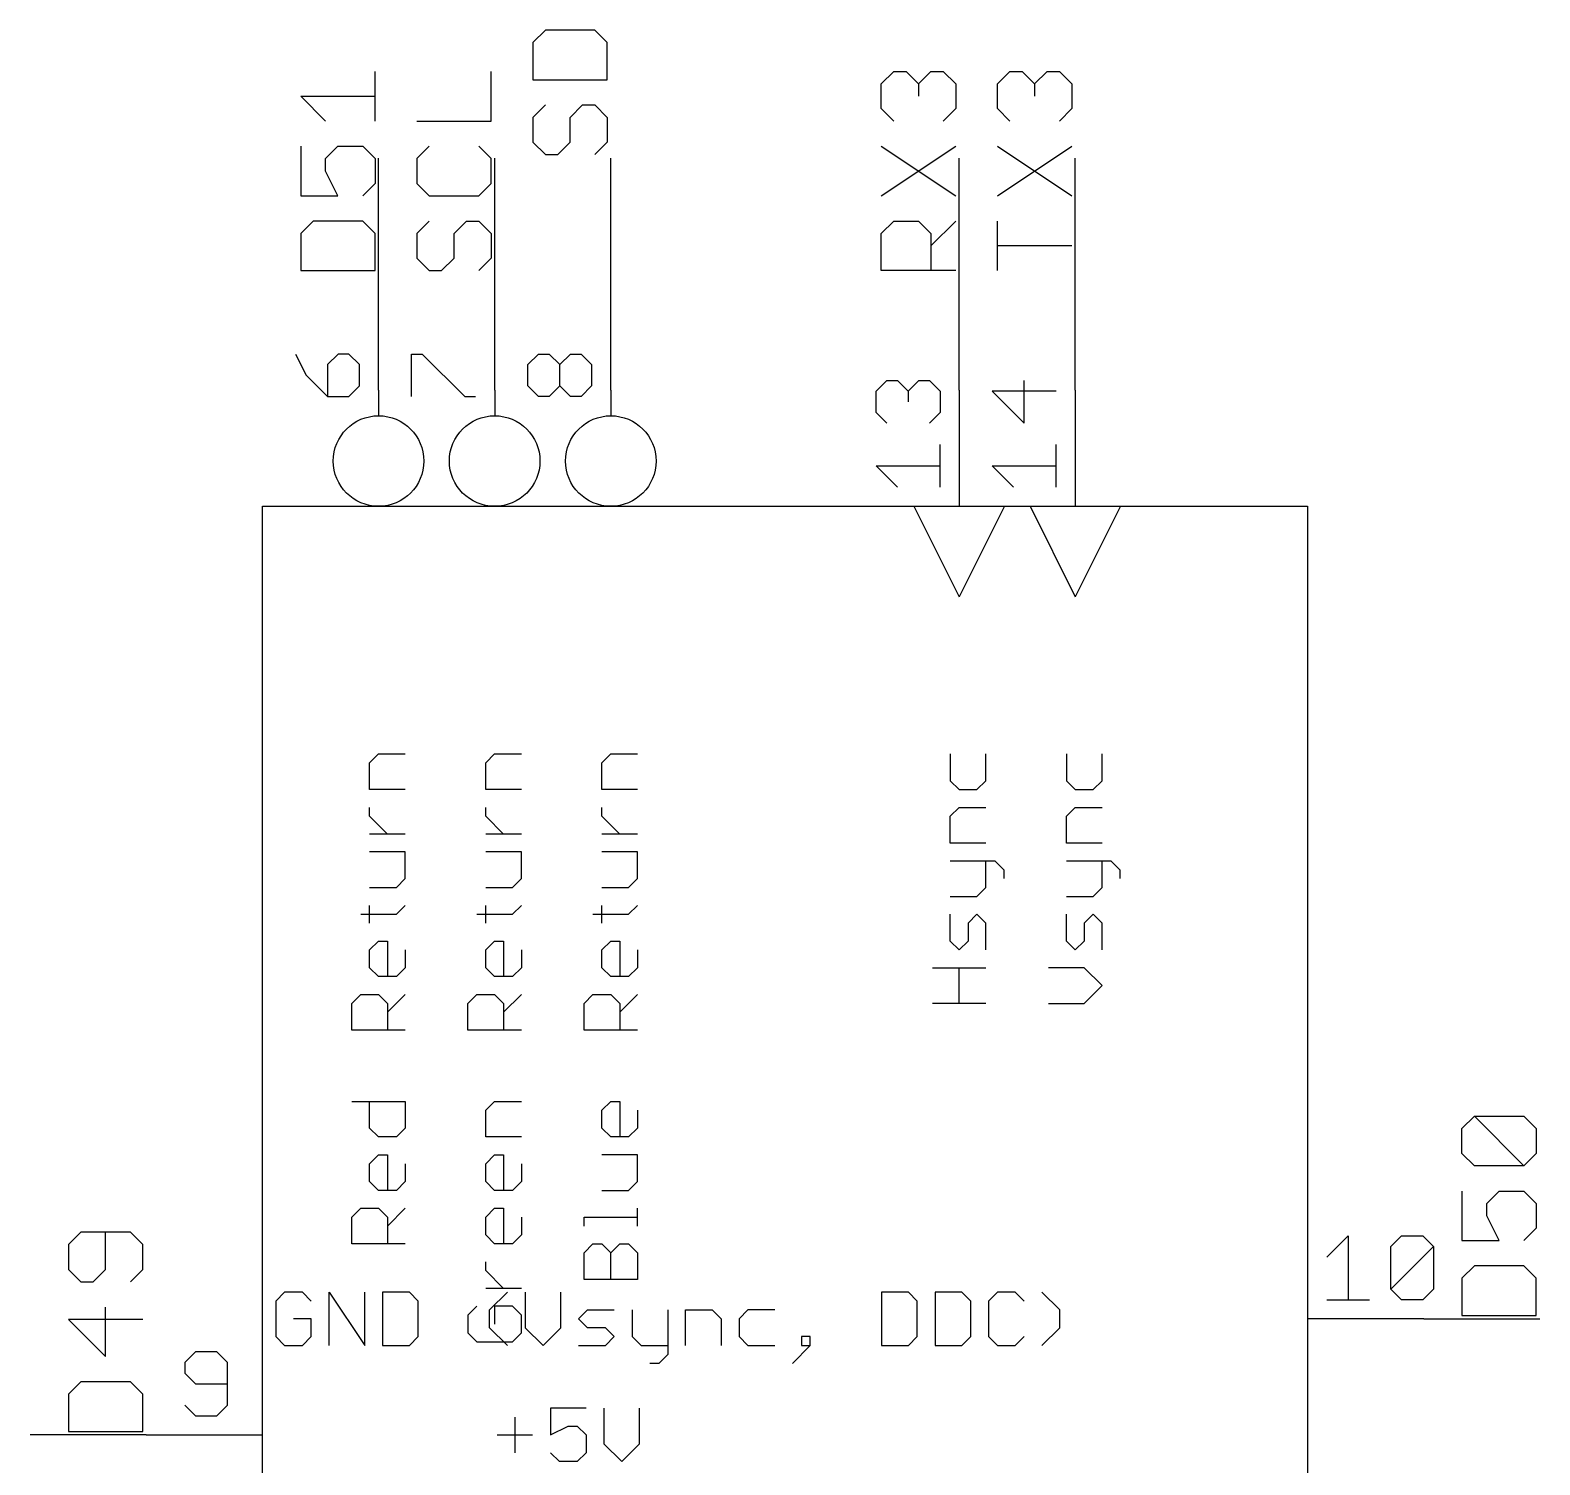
# Model space of a CAD drawing. Extents: x -22 to 134, y -4 to 205.
# Drawn here: x -10.16 to 22.86, y 128.89 to 160.28 of the extents above; entities that cross this region are included whole.
import ezdxf

# ---------------------------------------------------------------- set-up
doc = ezdxf.new("R2010")
doc.units = 0
for name, color, linetype in [('91', 82, 'CONTINUOUS'), ('94', 22, 'CONTINUOUS'), ('95', 253, 'CONTINUOUS')]:
    doc.layers.add(name, color=color, linetype=linetype)

msp = doc.modelspace()

# ---------------------------------------------------------------- linework, layer by layer
at = {"layer": '91'}
for p, q in [((-2.54, 152.4), (-2.54, 157.48)), ((0, 152.4), (0, 157.48)), ((2.54, 152.4), (2.54, 157.48)), ((10.16, 152.4), (10.16, 157.48)), ((12.7, 152.4), (12.7, 157.48)), ((20.32, 132.08), (22.86, 132.08)), ((-7.62, 129.54), (-10.16, 129.54))]:
    msp.add_line(p, q, dxfattribs=at)
at = {"layer": '94'}
for p, q in [((-2.54, 152.4), (-2.54, 151.8412)), ((0, 152.4), (0, 151.8412)), ((2.54, 152.4), (2.54, 151.8412)), ((10.16, 152.4), (10.16, 149.86)), ((12.7, 152.4), (12.7, 149.86)), ((-5.08, 109.22), (-5.08, 149.86)), ((-5.08, 149.86), (17.78, 149.86)), ((9.1694, 149.86), (10.16, 147.8788)), ((11.1506, 149.86), (10.16, 147.8788)), ((11.7094, 149.86), (12.7, 147.8788)), ((13.6906, 149.86), (12.7, 147.8788)), ((17.78, 149.86), (17.78, 109.22)), ((-2.7354, 144.2461), (-2.5405, 144.441)), ((-2.5405, 144.441), (-1.9558, 144.441)), ((-0.1954, 144.2461), (-0.0005, 144.441)), ((-0.0005, 144.441), (0.5842, 144.441)), ((2.3446, 144.2461), (2.5395, 144.441)), ((2.5395, 144.441), (3.1242, 144.441)), ((9.9646, 144.441), (9.9646, 143.8563)), ((10.7442, 143.8563), (10.7442, 144.441)), ((12.5046, 144.441), (12.5046, 143.8563)), ((13.2842, 143.8563), (13.2842, 144.441)), ((-2.7354, 143.6614), (-2.7354, 144.2461)), ((-0.1954, 143.6614), (-0.1954, 144.2461)), ((2.3446, 143.6614), (2.3446, 144.2461)), ((-1.9558, 143.6614), (-2.7354, 143.6614)), ((0.5842, 143.6614), (-0.1954, 143.6614)), ((3.1242, 143.6614), (2.3446, 143.6614)), ((9.9646, 143.8563), (10.1595, 143.6614)), ((10.1595, 143.6614), (10.5493, 143.6614)), ((10.5493, 143.6614), (10.7442, 143.8563)), ((12.5046, 143.8563), (12.6995, 143.6614)), ((12.6995, 143.6614), (13.0893, 143.6614)), ((13.0893, 143.6614), (13.2842, 143.8563)), ((-2.7354, 143.0767), (-2.7354, 143.2716)), ((-2.3456, 142.6869), (-2.7354, 143.0767)), ((-0.1954, 143.0767), (-0.1954, 143.2716)), ((0.1944, 142.6869), (-0.1954, 143.0767)), ((2.3446, 143.0767), (2.3446, 143.2716)), ((2.7344, 142.6869), (2.3446, 143.0767)), ((9.9646, 143.0767), (10.1595, 143.2716)), ((9.9646, 142.492), (9.9646, 143.0767)), ((10.1595, 143.2716), (10.7442, 143.2716)), ((12.5046, 143.0767), (12.6995, 143.2716)), ((12.5046, 142.492), (12.5046, 143.0767)), ((12.6995, 143.2716), (13.2842, 143.2716)), ((-1.9558, 142.6869), (-2.7354, 142.6869)), ((0.5842, 142.6869), (-0.1954, 142.6869)), ((3.1242, 142.6869), (2.3446, 142.6869)), ((10.7442, 142.492), (9.9646, 142.492)), ((13.2842, 142.492), (12.5046, 142.492)), ((-1.9558, 142.2971), (-2.7354, 142.2971)), ((-1.9558, 141.7124), (-1.9558, 142.2971)), ((0.5842, 142.2971), (-0.1954, 142.2971)), ((0.5842, 141.7124), (0.5842, 142.2971)), ((3.1242, 142.2971), (2.3446, 142.2971)), ((3.1242, 141.7124), (3.1242, 142.2971)), ((9.9646, 142.1022), (10.9391, 142.1022)), ((10.7442, 141.5175), (10.7442, 142.1022)), ((10.9391, 142.1022), (11.134, 141.9073)), ((12.5046, 142.1022), (13.4791, 142.1022)), ((13.2842, 141.5175), (13.2842, 142.1022)), ((13.4791, 142.1022), (13.674, 141.9073)), ((-2.1507, 141.5175), (-1.9558, 141.7124)), ((0.3893, 141.5175), (0.5842, 141.7124)), ((2.9293, 141.5175), (3.1242, 141.7124)), ((11.134, 141.9073), (11.134, 141.7124)), ((13.674, 141.9073), (13.674, 141.7124)), ((-2.7354, 141.5175), (-2.1507, 141.5175)), ((-0.1954, 141.5175), (0.3893, 141.5175)), ((2.3446, 141.5175), (2.9293, 141.5175)), ((10.5493, 141.3226), (10.7442, 141.5175)), ((13.0893, 141.3226), (13.2842, 141.5175)), ((-2.7354, 140.7379), (-2.7354, 141.1277)), ((-2.1507, 140.9328), (-1.9558, 141.1277)), ((-0.1954, 140.7379), (-0.1954, 141.1277)), ((0.3893, 140.9328), (0.5842, 141.1277)), ((2.3446, 140.7379), (2.3446, 141.1277)), ((2.9293, 140.9328), (3.1242, 141.1277)), ((9.9646, 141.3226), (10.5493, 141.3226)), ((12.5046, 141.3226), (13.0893, 141.3226)), ((-2.9303, 140.9328), (-2.1507, 140.9328)), ((-0.3903, 140.9328), (0.3893, 140.9328)), ((2.1497, 140.9328), (2.9293, 140.9328)), ((9.9646, 140.3481), (9.9646, 140.9328)), ((10.5493, 140.9328), (10.3544, 140.7379)), ((10.3544, 140.7379), (10.3544, 140.3481)), ((10.7442, 140.7379), (10.5493, 140.9328)), ((10.7442, 140.1532), (10.7442, 140.7379)), ((12.5046, 140.3481), (12.5046, 140.9328)), ((13.0893, 140.9328), (12.8944, 140.7379)), ((12.8944, 140.7379), (12.8944, 140.3481)), ((13.2842, 140.7379), (13.0893, 140.9328)), ((13.2842, 140.1532), (13.2842, 140.7379)), ((-2.7354, 140.1532), (-2.5405, 140.3481)), ((-2.5405, 140.3481), (-2.3456, 140.3481)), ((-2.3456, 140.3481), (-2.3456, 139.5685)), ((-0.1954, 140.1532), (-0.0005, 140.3481)), ((-0.0005, 140.3481), (0.1944, 140.3481)), ((0.1944, 140.3481), (0.1944, 139.5685)), ((2.3446, 140.1532), (2.5395, 140.3481)), ((2.5395, 140.3481), (2.7344, 140.3481)), ((2.7344, 140.3481), (2.7344, 139.5685)), ((10.1595, 140.1532), (9.9646, 140.3481)), ((10.3544, 140.3481), (10.1595, 140.1532)), ((12.6995, 140.1532), (12.5046, 140.3481)), ((12.8944, 140.3481), (12.6995, 140.1532)), ((-2.7354, 139.7634), (-2.7354, 140.1532)), ((-1.9558, 140.1532), (-1.9558, 139.7634)), ((-0.1954, 139.7634), (-0.1954, 140.1532)), ((0.5842, 140.1532), (0.5842, 139.7634)), ((2.3446, 139.7634), (2.3446, 140.1532)), ((3.1242, 140.1532), (3.1242, 139.7634)), ((-2.5405, 139.5685), (-2.7354, 139.7634)), ((-1.9558, 139.7634), (-2.1507, 139.5685)), ((-0.0005, 139.5685), (-0.1954, 139.7634)), ((0.5842, 139.7634), (0.3893, 139.5685)), ((2.5395, 139.5685), (2.3446, 139.7634)), ((3.1242, 139.7634), (2.9293, 139.5685)), ((9.5748, 139.7634), (10.7442, 139.7634)), ((10.1595, 138.9838), (10.1595, 139.7634)), ((12.8944, 139.7634), (12.1148, 139.7634)), ((13.2842, 139.3736), (12.8944, 139.7634)), ((-2.1507, 139.5685), (-2.5405, 139.5685)), ((0.3893, 139.5685), (-0.0005, 139.5685)), ((2.9293, 139.5685), (2.5395, 139.5685)), ((12.8944, 138.9838), (13.2842, 139.3736)), ((-3.1252, 138.9838), (-2.9303, 139.1787)), ((-2.9303, 139.1787), (-2.5405, 139.1787)), ((-2.5405, 139.1787), (-2.3456, 138.9838)), ((-2.3456, 138.7889), (-1.9558, 139.1787)), ((-0.5852, 138.9838), (-0.3903, 139.1787)), ((-0.3903, 139.1787), (-0.0005, 139.1787)), ((-0.0005, 139.1787), (0.1944, 138.9838)), ((0.1944, 138.7889), (0.5842, 139.1787)), ((1.9548, 138.9838), (2.1497, 139.1787)), ((2.1497, 139.1787), (2.5395, 139.1787)), ((2.5395, 139.1787), (2.7344, 138.9838)), ((2.7344, 138.7889), (3.1242, 139.1787)), ((-3.1252, 138.3991), (-3.1252, 138.9838)), ((-2.3456, 138.9838), (-2.3456, 138.3991)), ((-0.5852, 138.3991), (-0.5852, 138.9838)), ((0.1944, 138.9838), (0.1944, 138.3991)), ((1.9548, 138.3991), (1.9548, 138.9838)), ((2.7344, 138.9838), (2.7344, 138.3991)), ((10.7442, 138.9838), (9.5748, 138.9838)), ((12.1148, 138.9838), (12.8944, 138.9838)), ((-1.9558, 138.3991), (-3.1252, 138.3991)), ((0.5842, 138.3991), (-0.5852, 138.3991)), ((3.1242, 138.3991), (1.9548, 138.3991)), ((-3.1252, 136.8399), (-1.9558, 136.8399)), ((-2.7354, 136.2552), (-2.7354, 136.8399)), ((-1.9558, 136.8399), (-1.9558, 136.2552)), ((-0.1954, 136.645), (-0.0005, 136.8399)), ((-0.0005, 136.8399), (0.5842, 136.8399)), ((2.3446, 136.645), (2.5395, 136.8399)), ((2.5395, 136.8399), (2.7344, 136.8399)), ((2.7344, 136.8399), (2.7344, 136.0603)), ((-0.1954, 136.0603), (-0.1954, 136.645)), ((2.3446, 136.2552), (2.3446, 136.645)), ((3.1242, 136.645), (3.1242, 136.2552)), ((-2.5405, 136.0603), (-2.7354, 136.2552)), ((-2.1507, 136.0603), (-2.5405, 136.0603)), ((-1.9558, 136.2552), (-2.1507, 136.0603)), ((0.5842, 136.0603), (-0.1954, 136.0603)), ((2.5395, 136.0603), (2.3446, 136.2552)), ((2.9293, 136.0603), (2.5395, 136.0603)), ((3.1242, 136.2552), (2.9293, 136.0603)), ((-2.7354, 135.4756), (-2.5405, 135.6705)), ((-2.7354, 135.0858), (-2.7354, 135.4756)), ((-2.5405, 135.6705), (-2.3456, 135.6705)), ((-2.3456, 135.6705), (-2.3456, 134.8909)), ((-1.9558, 135.4756), (-1.9558, 135.0858)), ((-0.1954, 135.4756), (-0.0005, 135.6705)), ((-0.1954, 135.0858), (-0.1954, 135.4756)), ((-0.0005, 135.6705), (0.1944, 135.6705)), ((0.1944, 135.6705), (0.1944, 134.8909)), ((0.5842, 135.4756), (0.5842, 135.0858)), ((3.1242, 135.6705), (2.3446, 135.6705)), ((3.1242, 135.0858), (3.1242, 135.6705)), ((-2.5405, 134.8909), (-2.7354, 135.0858)), ((-1.9558, 135.0858), (-2.1507, 134.8909)), ((-0.0005, 134.8909), (-0.1954, 135.0858)), ((0.5842, 135.0858), (0.3893, 134.8909)), ((2.9293, 134.8909), (3.1242, 135.0858)), ((-2.1507, 134.8909), (-2.5405, 134.8909)), ((0.3893, 134.8909), (-0.0005, 134.8909)), ((2.3446, 134.8909), (2.9293, 134.8909)), ((-3.1252, 134.3062), (-2.9303, 134.5011)), ((-2.9303, 134.5011), (-2.5405, 134.5011)), ((-2.5405, 134.5011), (-2.3456, 134.3062)), ((-2.3456, 134.1113), (-1.9558, 134.5011)), ((-0.1954, 134.3062), (-0.0005, 134.5011)), ((-0.0005, 134.5011), (0.1944, 134.5011)), ((0.1944, 134.5011), (0.1944, 133.7215)), ((3.1242, 134.1113), (3.1242, 134.5011)), ((-3.1252, 133.7215), (-3.1252, 134.3062)), ((-2.3456, 134.3062), (-2.3456, 133.7215)), ((-0.1954, 133.9164), (-0.1954, 134.3062)), ((0.5842, 134.3062), (0.5842, 133.9164)), ((1.9548, 134.1113), (1.9548, 134.3062)), ((1.9548, 134.3062), (3.1242, 134.3062)), ((-0.0005, 133.7215), (-0.1954, 133.9164)), ((0.5842, 133.9164), (0.3893, 133.7215)), ((-1.9558, 133.7215), (-3.1252, 133.7215)), ((0.3893, 133.7215), (-0.0005, 133.7215)), ((1.9548, 133.5266), (2.1497, 133.7215)), ((1.9548, 132.9419), (1.9548, 133.5266)), ((2.1497, 133.7215), (2.3446, 133.7215)), ((2.3446, 133.7215), (2.5395, 133.5266)), ((2.5395, 133.5266), (2.7344, 133.7215)), ((2.5395, 132.9419), (2.5395, 133.5266)), ((2.7344, 133.7215), (2.9293, 133.7215)), ((2.9293, 133.7215), (3.1242, 133.5266)), ((3.1242, 133.5266), (3.1242, 132.9419)), ((-0.1954, 133.1368), (-0.1954, 133.3317)), ((0.1944, 132.747), (-0.1954, 133.1368)), ((0.5842, 132.747), (-0.1954, 132.747)), ((3.1242, 132.9419), (1.9548, 132.9419)), ((-4.5953, 132.6652), (-4.7902, 132.4703)), ((-4.7902, 132.4703), (-4.7902, 131.6907)), ((-4.2055, 132.6652), (-4.5953, 132.6652)), ((-4.0106, 132.4703), (-4.2055, 132.6652)), ((-3.6208, 131.4958), (-3.6208, 132.6652)), ((-3.6208, 132.6652), (-2.8412, 131.4958)), ((-2.8412, 131.4958), (-2.8412, 132.6652)), ((-2.4514, 132.6652), (-2.4514, 131.4958)), ((-1.8667, 132.6652), (-2.4514, 132.6652)), ((-1.6718, 132.4703), (-1.8667, 132.6652)), ((-1.6718, 131.6907), (-1.6718, 132.4703)), ((-0.1126, 132.2754), (0.2772, 132.6652)), ((0.667, 132.6652), (0.667, 131.8856)), ((1.4466, 131.8856), (1.4466, 132.6652)), ((8.463, 132.6652), (8.463, 131.4958)), ((9.0477, 132.6652), (8.463, 132.6652)), ((9.2426, 132.4703), (9.0477, 132.6652)), ((9.2426, 131.6907), (9.2426, 132.4703)), ((9.6324, 132.6652), (9.6324, 131.4958)), ((10.2171, 132.6652), (9.6324, 132.6652)), ((10.412, 132.4703), (10.2171, 132.6652)), ((10.412, 131.6907), (10.412, 132.4703)), ((10.9967, 132.6652), (10.8018, 132.4703)), ((10.8018, 132.4703), (10.8018, 131.6907)), ((11.3865, 132.6652), (10.9967, 132.6652)), ((11.5814, 132.4703), (11.3865, 132.6652)), ((12.361, 132.2754), (11.9712, 132.6652)), ((-4.0106, 132.0805), (-4.4004, 132.0805)), ((-4.0106, 131.6907), (-4.0106, 132.0805)), ((-0.3903, 132.3572), (-0.5852, 132.1623)), ((-0.5852, 132.1623), (-0.5852, 131.7725)), ((-0.1126, 131.8856), (-0.1126, 132.2754)), ((0.3893, 132.3572), (-0.0005, 132.3572)), ((-0.0005, 132.3572), (-0.0005, 131.9674)), ((0.5842, 132.1623), (0.3893, 132.3572)), ((0.5842, 131.7725), (0.5842, 132.1623)), ((1.8364, 132.0805), (2.0313, 132.2754)), ((2.0313, 131.8856), (1.8364, 132.0805)), ((2.0313, 132.2754), (2.616, 132.2754)), ((3.0058, 132.2754), (3.0058, 131.6907)), ((3.7854, 132.2754), (3.7854, 131.3009)), ((4.1752, 131.4958), (4.1752, 132.2754)), ((4.1752, 132.2754), (4.7599, 132.2754)), ((4.7599, 132.2754), (4.9548, 132.0805)), ((4.9548, 132.0805), (4.9548, 131.4958)), ((5.5395, 132.2754), (5.3446, 132.0805)), ((5.3446, 132.0805), (5.3446, 131.6907)), ((6.1242, 132.2754), (5.5395, 132.2754)), ((12.361, 131.8856), (12.361, 132.2754)), ((20.32, 132.08), (17.78, 132.08)), ((-0.5852, 131.7725), (-0.3903, 131.5776)), ((0.2772, 131.4958), (-0.1126, 131.8856)), ((0.3893, 131.5776), (0.5842, 131.7725)), ((0.667, 131.8856), (1.0568, 131.4958)), ((1.0568, 131.4958), (1.4466, 131.8856)), ((2.4211, 131.8856), (2.0313, 131.8856)), ((2.616, 131.6907), (2.4211, 131.8856)), ((11.9712, 131.4958), (12.361, 131.8856)), ((-4.7902, 131.6907), (-4.5953, 131.4958)), ((-4.5953, 131.4958), (-4.2055, 131.4958)), ((-4.2055, 131.4958), (-4.0106, 131.6907)), ((-2.4514, 131.4958), (-1.8667, 131.4958)), ((-1.8667, 131.4958), (-1.6718, 131.6907)), ((-0.3903, 131.5776), (0.3893, 131.5776)), ((1.8364, 131.4958), (2.4211, 131.4958)), ((2.4211, 131.4958), (2.616, 131.6907)), ((3.0058, 131.6907), (3.2007, 131.4958)), ((3.2007, 131.4958), (3.7854, 131.4958)), ((5.3446, 131.6907), (5.5395, 131.4958)), ((5.5395, 131.4958), (6.1242, 131.4958)), ((6.514, 131.106), (6.9038, 131.4958)), ((6.9038, 131.6907), (6.7089, 131.6907)), ((6.7089, 131.6907), (6.7089, 131.4958)), ((6.7089, 131.4958), (6.9038, 131.4958)), ((6.9038, 131.4958), (6.9038, 131.6907)), ((8.463, 131.4958), (9.0477, 131.4958)), ((9.0477, 131.4958), (9.2426, 131.6907)), ((9.6324, 131.4958), (10.2171, 131.4958)), ((10.2171, 131.4958), (10.412, 131.6907)), ((10.8018, 131.6907), (10.9967, 131.4958)), ((10.9967, 131.4958), (11.3865, 131.4958)), ((11.3865, 131.4958), (11.5814, 131.6907)), ((3.5905, 131.106), (3.3956, 131.106)), ((3.7854, 131.3009), (3.5905, 131.106)), ((1.9998, 130.1252), (1.2202, 130.1252)), ((1.2202, 130.1252), (1.2202, 129.5405)), ((2.3896, 130.1252), (2.3896, 129.3456)), ((3.1692, 129.3456), (3.1692, 130.1252)), ((0.4406, 129.9303), (0.4406, 129.1507)), ((-7.62, 129.54), (-5.08, 129.54)), ((0.0508, 129.5405), (0.8304, 129.5405)), ((1.2202, 129.5405), (1.61, 129.7354)), ((1.61, 129.7354), (1.8049, 129.7354)), ((1.8049, 129.7354), (1.9998, 129.5405)), ((1.9998, 129.5405), (1.9998, 129.1507)), ((1.4151, 128.9558), (1.2202, 129.1507)), ((1.9998, 129.1507), (1.8049, 128.9558)), ((2.3896, 129.3456), (2.7794, 128.9558)), ((2.7794, 128.9558), (3.1692, 129.3456)), ((1.8049, 128.9558), (1.4151, 128.9558))]:
    msp.add_line(p, q, dxfattribs=at)
for centre in [(-2.54, 150.8506), (0, 150.8506), (2.54, 150.8506)]:
    msp.add_circle(centre, 0.9906, dxfattribs=at)
at = {"layer": '95'}
for p, q in [((1.108, 160.278), (0.8368, 160.0069)), ((2.1926, 160.278), (1.108, 160.278)), ((2.4638, 160.0069), (2.1926, 160.278)), ((0.8368, 160.0069), (0.8368, 159.1934)), ((2.4638, 159.1934), (2.4638, 160.0069)), ((-2.6162, 158.2905), (-2.6162, 159.3752)), ((-0.0762, 158.2905), (-0.0762, 159.3752)), ((0.8368, 159.1934), (2.4638, 159.1934)), ((8.4568, 159.104), (8.728, 159.3752)), ((8.728, 159.3752), (8.9991, 159.3752)), ((8.9991, 159.3752), (9.2703, 159.104)), ((9.2703, 159.104), (9.5415, 159.3752)), ((9.5415, 159.3752), (9.8126, 159.3752)), ((9.8126, 159.3752), (10.0838, 159.104)), ((10.9968, 159.104), (11.268, 159.3752)), ((11.268, 159.3752), (11.5391, 159.3752)), ((11.5391, 159.3752), (11.8103, 159.104)), ((11.8103, 159.104), (12.0815, 159.3752)), ((12.0815, 159.3752), (12.3526, 159.3752)), ((12.3526, 159.3752), (12.6238, 159.104)), ((-3.7009, 158.2905), (-4.2432, 158.8328)), ((-4.2432, 158.8328), (-2.6162, 158.8328)), ((8.4568, 158.5617), (8.4568, 159.104)), ((9.2703, 159.104), (9.2703, 158.8328)), ((10.0838, 159.104), (10.0838, 158.5617)), ((10.9968, 158.5617), (10.9968, 159.104)), ((11.8103, 159.104), (11.8103, 158.8328)), ((12.6238, 159.104), (12.6238, 158.5617)), ((1.108, 158.6409), (0.8368, 158.3697)), ((1.6503, 158.3697), (1.9215, 158.6409)), ((1.9215, 158.6409), (2.1926, 158.6409)), ((2.1926, 158.6409), (2.4638, 158.3697)), ((8.728, 158.2905), (8.4568, 158.5617)), ((10.0838, 158.5617), (9.8126, 158.2905)), ((11.268, 158.2905), (10.9968, 158.5617)), ((12.6238, 158.5617), (12.3526, 158.2905)), ((-1.7032, 158.2905), (-0.0762, 158.2905)), ((0.8368, 158.3697), (0.8368, 157.8274)), ((1.6503, 157.8274), (1.6503, 158.3697)), ((2.4638, 158.3697), (2.4638, 157.8274)), ((-4.2432, 157.738), (-4.2432, 156.6534)), ((-3.7009, 157.4668), (-3.4297, 157.738)), ((-3.4297, 157.738), (-2.8874, 157.738)), ((-2.8874, 157.738), (-2.6162, 157.4668)), ((-1.432, 157.738), (-1.7032, 157.4668)), ((-0.0762, 157.4668), (-0.3474, 157.738)), ((0.8368, 157.8274), (1.108, 157.5562)), ((1.108, 157.5562), (1.3791, 157.5562)), ((1.3791, 157.5562), (1.6503, 157.8274)), ((2.4638, 157.8274), (2.1926, 157.5562)), ((8.4568, 156.6534), (10.0838, 157.738)), ((8.4568, 157.738), (10.0838, 156.6534)), ((10.9968, 156.6534), (12.6238, 157.738)), ((10.9968, 157.738), (12.6238, 156.6534)), ((-3.7009, 157.1957), (-3.7009, 157.4668)), ((-3.4297, 156.6534), (-3.7009, 157.1957)), ((-2.6162, 157.4668), (-2.6162, 156.9245)), ((-1.7032, 157.4668), (-1.7032, 156.9245)), ((-0.0762, 156.9245), (-0.0762, 157.4668)), ((-2.6162, 156.9245), (-2.8874, 156.6534)), ((-1.7032, 156.9245), (-1.432, 156.6534)), ((-0.3474, 156.6534), (-0.0762, 156.9245)), ((-4.2432, 156.6534), (-3.4297, 156.6534)), ((-1.432, 156.6534), (-0.3474, 156.6534)), ((-3.972, 156.1009), (-4.2432, 155.8297)), ((-2.8874, 156.1009), (-3.972, 156.1009)), ((-2.6162, 155.8297), (-2.8874, 156.1009)), ((-1.432, 156.1009), (-1.7032, 155.8297)), ((-0.8897, 155.8297), (-0.6185, 156.1009)), ((-0.6185, 156.1009), (-0.3474, 156.1009)), ((-0.3474, 156.1009), (-0.0762, 155.8297)), ((8.4568, 155.8297), (8.728, 156.1009)), ((8.728, 156.1009), (9.2703, 156.1009)), ((9.2703, 156.1009), (9.5415, 155.8297)), ((9.5415, 155.5585), (10.0838, 156.1009)), ((10.9968, 155.0162), (10.9968, 156.1009)), ((-4.2432, 155.8297), (-4.2432, 155.0162)), ((-2.6162, 155.0162), (-2.6162, 155.8297)), ((-1.7032, 155.8297), (-1.7032, 155.2874)), ((-0.8897, 155.2874), (-0.8897, 155.8297)), ((-0.0762, 155.8297), (-0.0762, 155.2874)), ((8.4568, 155.0162), (8.4568, 155.8297)), ((9.5415, 155.8297), (9.5415, 155.0162)), ((12.6238, 155.5585), (10.9968, 155.5585)), ((-1.7032, 155.2874), (-1.432, 155.0162)), ((-1.1609, 155.0162), (-0.8897, 155.2874)), ((-0.0762, 155.2874), (-0.3474, 155.0162)), ((-4.2432, 155.0162), (-2.6162, 155.0162)), ((-1.432, 155.0162), (-1.1609, 155.0162)), ((10.0838, 155.0162), (8.4568, 155.0162)), ((-4.3573, 153.1924), (-4.1243, 152.7264)), ((-3.4252, 153.1924), (-3.6582, 152.9594)), ((-3.6582, 152.9594), (-3.6582, 152.2603)), ((-3.1921, 153.1924), (-3.4252, 153.1924)), ((-2.9591, 152.9594), (-3.1921, 153.1924)), ((-2.9591, 152.4933), (-2.9591, 152.9594)), ((-1.8173, 152.2603), (-1.8173, 153.1924)), ((-1.8173, 153.1924), (-1.5843, 153.1924)), ((-1.5843, 153.1924), (-0.6521, 152.2603)), ((0.7227, 152.9594), (0.9557, 153.1924)), ((0.7227, 152.4933), (0.7227, 152.9594)), ((0.9557, 153.1924), (1.1888, 153.1924)), ((1.1888, 153.1924), (1.4218, 152.9594)), ((1.4218, 152.9594), (1.6548, 153.1924)), ((1.4218, 152.4933), (1.4218, 152.9594)), ((1.6548, 153.1924), (1.8879, 153.1924)), ((1.8879, 153.1924), (2.1209, 152.9594)), ((2.1209, 152.9594), (2.1209, 152.4933)), ((-4.1243, 152.7264), (-3.6582, 152.2603)), ((8.3427, 152.3815), (8.5757, 152.6145)), ((8.5757, 152.6145), (8.8088, 152.6145)), ((8.8088, 152.6145), (9.0418, 152.3815)), ((9.0418, 152.3815), (9.2748, 152.6145)), ((9.2748, 152.6145), (9.5079, 152.6145)), ((9.5079, 152.6145), (9.7409, 152.3815)), ((11.5818, 151.6824), (11.5818, 152.6145)), ((-3.6582, 152.2603), (-3.1921, 152.2603)), ((-3.1921, 152.2603), (-2.9591, 152.4933)), ((-0.6521, 152.2603), (-0.4191, 152.2603)), ((0.9557, 152.2603), (0.7227, 152.4933)), ((1.1888, 152.2603), (0.9557, 152.2603)), ((1.4218, 152.4933), (1.1888, 152.2603)), ((1.6548, 152.2603), (1.4218, 152.4933)), ((1.8879, 152.2603), (1.6548, 152.2603)), ((2.1209, 152.4933), (1.8879, 152.2603)), ((8.3427, 151.9154), (8.3427, 152.3815)), ((9.0418, 152.3815), (9.0418, 152.1484)), ((9.7409, 152.3815), (9.7409, 151.9154)), ((12.2809, 152.3815), (10.8827, 152.3815)), ((10.8827, 152.3815), (11.5818, 151.6824)), ((8.5757, 151.6824), (8.3427, 151.9154)), ((9.7409, 151.9154), (9.5079, 151.6824)), ((9.7409, 150.2791), (9.7409, 151.2112)), ((12.2809, 150.2791), (12.2809, 151.2112)), ((8.8088, 150.2791), (8.3427, 150.7452)), ((8.3427, 150.7452), (9.7409, 150.7452)), ((11.3488, 150.2791), (10.8827, 150.7452)), ((10.8827, 150.7452), (12.2809, 150.7452)), ((21.1568, 136.244), (21.428, 136.5152)), ((21.428, 136.5152), (22.5126, 136.5152)), ((22.5126, 135.4305), (21.428, 136.5152)), ((22.5126, 136.5152), (22.7838, 136.244)), ((21.1568, 135.7017), (21.1568, 136.244)), ((22.7838, 136.244), (22.7838, 135.7017)), ((21.428, 135.4305), (21.1568, 135.7017)), ((22.5126, 135.4305), (21.428, 135.4305)), ((22.7838, 135.7017), (22.5126, 135.4305)), ((21.1568, 134.878), (21.1568, 133.7934)), ((21.6991, 134.6069), (21.9703, 134.878)), ((21.9703, 134.878), (22.5126, 134.878)), ((22.5126, 134.878), (22.7838, 134.6069)), ((21.6991, 134.3357), (21.6991, 134.6069)), ((22.7838, 134.6069), (22.7838, 134.0645)), ((21.9703, 133.7934), (21.6991, 134.3357)), ((22.7838, 134.0645), (22.5126, 133.7934)), ((-9.052, 133.9752), (-9.3232, 133.704)), ((-7.9674, 133.9752), (-9.052, 133.9752)), ((-8.5097, 133.1617), (-8.5097, 133.9752)), ((-7.6962, 133.704), (-7.9674, 133.9752)), ((18.1991, 133.4312), (18.6652, 133.8973)), ((18.6652, 133.8973), (18.6652, 132.4991)), ((19.6024, 133.6643), (19.8354, 133.8973)), ((19.8354, 133.8973), (20.3015, 133.8973)), ((20.3015, 133.8973), (20.5345, 133.6643)), ((21.1568, 133.7934), (21.9703, 133.7934)), ((-9.3232, 133.704), (-9.3232, 133.1617)), ((-7.6962, 133.1617), (-7.6962, 133.704)), ((19.6024, 132.7321), (19.6024, 133.6643)), ((19.6024, 132.7321), (20.5345, 133.6643)), ((20.5345, 133.6643), (20.5345, 132.7321)), ((-9.3232, 133.1617), (-9.052, 132.8905)), ((-8.7809, 132.8905), (-8.5097, 133.1617)), ((-7.9674, 132.8905), (-7.6962, 133.1617)), ((21.428, 133.2409), (21.1568, 132.9697)), ((22.5126, 133.2409), (21.428, 133.2409)), ((22.7838, 132.9697), (22.5126, 133.2409)), ((-9.052, 132.8905), (-8.7809, 132.8905)), ((21.1568, 132.9697), (21.1568, 132.1562)), ((22.7838, 132.1562), (22.7838, 132.9697)), ((18.1991, 132.4991), (19.1312, 132.4991)), ((19.8354, 132.4991), (19.6024, 132.7321)), ((20.3015, 132.4991), (19.8354, 132.4991)), ((20.5345, 132.7321), (20.3015, 132.4991)), ((-8.5097, 131.2534), (-8.5097, 132.338)), ((21.1568, 132.1562), (22.7838, 132.1562)), ((-7.6962, 132.0669), (-9.3232, 132.0669)), ((-9.3232, 132.0669), (-8.5097, 131.2534)), ((-6.5423, 131.3573), (-6.7754, 131.1243)), ((-6.7754, 131.1243), (-6.7754, 130.8912)), ((-6.0763, 131.3573), (-6.5423, 131.3573)), ((-5.8433, 131.1243), (-6.0763, 131.3573)), ((-5.8433, 130.1921), (-5.8433, 131.1243)), ((-6.7754, 130.8912), (-6.5423, 130.6582)), ((-9.052, 130.7009), (-9.3232, 130.4297)), ((-9.3232, 130.4297), (-9.3232, 129.6162)), ((-7.9674, 130.7009), (-9.052, 130.7009)), ((-7.6962, 130.4297), (-7.9674, 130.7009)), ((-7.6962, 129.6162), (-7.6962, 130.4297)), ((-6.5423, 130.6582), (-5.8433, 130.6582)), ((-6.7754, 130.1921), (-6.5423, 129.9591)), ((-6.0763, 129.9591), (-5.8433, 130.1921)), ((-6.5423, 129.9591), (-6.0763, 129.9591)), ((-9.3232, 129.6162), (-7.6962, 129.6162))]:
    msp.add_line(p, q, dxfattribs=at)

doc.saveas('drawing.dxf')
